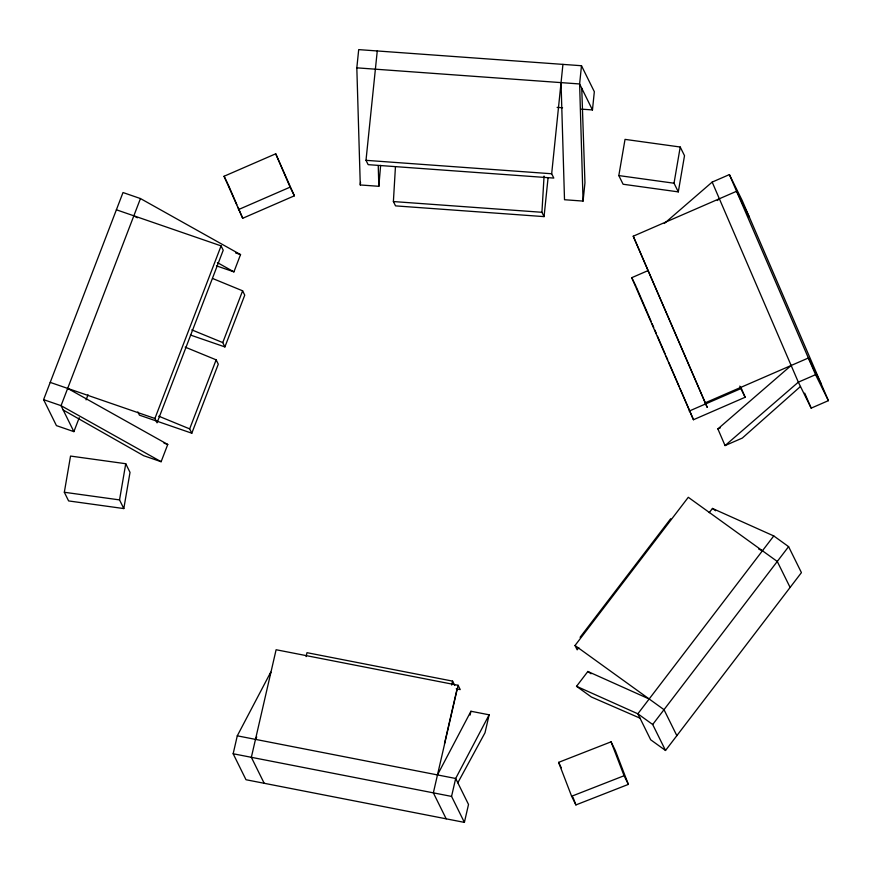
<?xml version="1.0" encoding="UTF-8"?>
<svg xmlns="http://www.w3.org/2000/svg" width="872" height="872" viewBox="0 0 872 872"><rect width="100%" height="100%" fill="white"/><g stroke="black" fill="none" stroke-linecap="round" stroke-linejoin="round"><path stroke-width="1.31" d="M548.052 177.943L544.063 216.616L395.539 205.879L393.392 201.552L395.452 166.672M544.063 216.616L541.926 212.288L544.063 176.079M380.628 165.375L378.84 186.303L360.278 184.962L356.822 67.842L358.697 49.617L581.493 65.727L594.333 91.713L592.459 109.937L581.591 109.153M360.278 184.962L360.55 182.357M562.931 64.386L551.671 173.757L553.807 178.084L368.148 164.655L366 160.328L377.26 50.958M581.493 65.727L579.618 83.963L583.074 201.083L564.511 199.732L561.045 82.611M583.074 201.083L584.948 182.848L581.755 88.29M64.332 492.266L70.534 456.067L125.742 463.719L130.015 472.373L123.813 508.572L68.616 500.931L64.332 492.266L119.54 499.907L123.813 508.572M119.54 499.907L125.742 463.719M618.815 175.577L625.028 139.378L680.225 147.019L684.509 155.685L678.307 191.884L623.099 184.243L618.815 175.577L674.023 183.218L678.307 191.884M674.023 183.218L680.225 147.019M237.282 735.826L455.675 778.478L468.515 804.453L464.395 822.383L246.002 779.732L233.162 753.757L237.282 735.826L270.745 672.159L270.156 674.721M306.083 656.616L306.988 652.681L452.59 681.119L454.726 685.447M451.685 685.054L452.59 681.119M444.491 743.565L456.863 689.774M264.194 783.285L251.354 757.31L276.108 649.738L458.105 685.283L433.351 792.855L446.192 818.83M470.052 715.105L470.945 711.258L489.138 714.811L485.017 732.742L457.811 782.805M464.395 822.383L451.554 796.409L455.675 778.478L489.138 714.811M79.243 417.666L73.891 431.64L56.44 425.623L43.6 399.649L123.007 192.538L140.457 198.554L240.541 254.602L233.925 271.868L216.474 265.851M140.457 198.554L61.051 405.665L73.891 431.64M86.066 399.877L88.018 394.798M221.085 245.882L223.221 250.21L157.047 422.811L154.911 418.484L221.085 245.882L116.39 209.792M63.187 409.993L143.684 455.707L161.124 461.713L167.751 444.458L67.667 388.4M216.147 359.842L218.283 364.18L191.807 433.21L189.671 428.882L216.147 359.842L185.191 347.132M242.612 290.812L244.749 295.139L224.9 346.914L222.763 342.587L242.612 290.812L212.899 278.604M255.485 739.38L256.75 736.971M437.472 774.925L470.945 711.258M580.076 637.312L670.688 518.731M578.812 647.667L577.166 649.836L575.019 645.509L688.291 497.291L777.268 561.459L790.108 587.434M639.983 718.136L591.369 697.001L576.534 686.308L587.859 671.484L649.171 698.984M709.219 512.682L712.457 508.441L773.769 535.942L788.593 546.635L801.433 572.621L665.521 750.476L650.686 739.783L637.846 713.797L576.534 686.308M773.769 535.942L637.846 713.797L652.681 724.501L665.521 750.476M652.681 724.501L788.593 546.635M800.474 386.492L742.279 438.093L725.057 445.581L717.874 428.915L791.155 365.488M664.333 223.483L712.173 182.085L729.395 174.596L742.236 200.582L828.4 400.651L811.178 408.14L798.338 382.165L712.173 182.085M717.318 200.527L719.356 198.762M725.057 445.581L798.338 382.165L815.56 374.677L828.4 400.651M224.06 176.264L275.726 153.799L294.376 195.808L242.699 218.273L224.06 176.264L227.799 183.839M238.416 209.618L290.093 187.153L294.376 195.808M633.236 236.203L707.17 407.268L633.236 236.203L736.578 191.273L749.419 217.248M740.851 387.288L745.146 397.261L693.469 419.726L631.742 277.688L647.743 270.734M705.034 402.929L808.377 358L821.217 383.985M689.185 411.072L740.862 388.607L745.146 397.261M717.874 428.915L720.337 427.847M558.603 762.368L611.065 741.832L615.338 750.498L628.374 784.386L575.912 804.921L571.629 796.256L558.603 762.368L561.274 767.774M571.629 796.256L624.09 775.731L628.374 784.386M356.822 67.842L579.618 83.963L592.459 109.937M557.132 107.387L562.571 107.779M366 160.328L551.671 173.757M393.392 201.552L541.926 212.288M456.252 688.826L460.242 689.61L458.105 685.283M233.162 753.757L451.554 796.409M235.56 252.891L240.541 254.602M190.434 335.033L224.9 346.914M50.216 382.394L154.911 418.484M191.807 433.21L139.466 415.17L137.863 411.922M43.6 399.649L61.051 405.665L161.124 461.713M164.012 443.172L167.751 444.458M191.807 329.878L222.763 342.587M158.715 416.173L189.671 428.882M758.76 549.12L762.444 550.766M133.841 215.809L137.373 217.793M217.444 262.635L233.925 271.868M712.457 508.441L715.629 510.741M575.019 645.509L664.006 709.677L676.846 735.652M587.859 671.484L591.042 673.773M631.742 277.688L636.026 286.343M729.395 174.596L815.56 374.677M804.714 393.141L811.178 408.14M739.794 386.111L740.862 388.607M636.56 287.586L651.057 321.245M652.136 323.741L653.738 327.48M654.817 329.976L656.431 333.714M657.499 336.211L665.02 353.661M666.088 356.147L667.701 359.896M668.769 362.381L678.972 386.067M680.051 388.563L693.469 419.726M275.726 153.799L290.093 187.153M228.333 184.929L236.846 204.691M237.914 207.155L242.699 218.273M611.065 741.832L624.09 775.731M573.013 797.389L575.912 804.921M378.241 165.876L378.84 186.303"/></g></svg>
